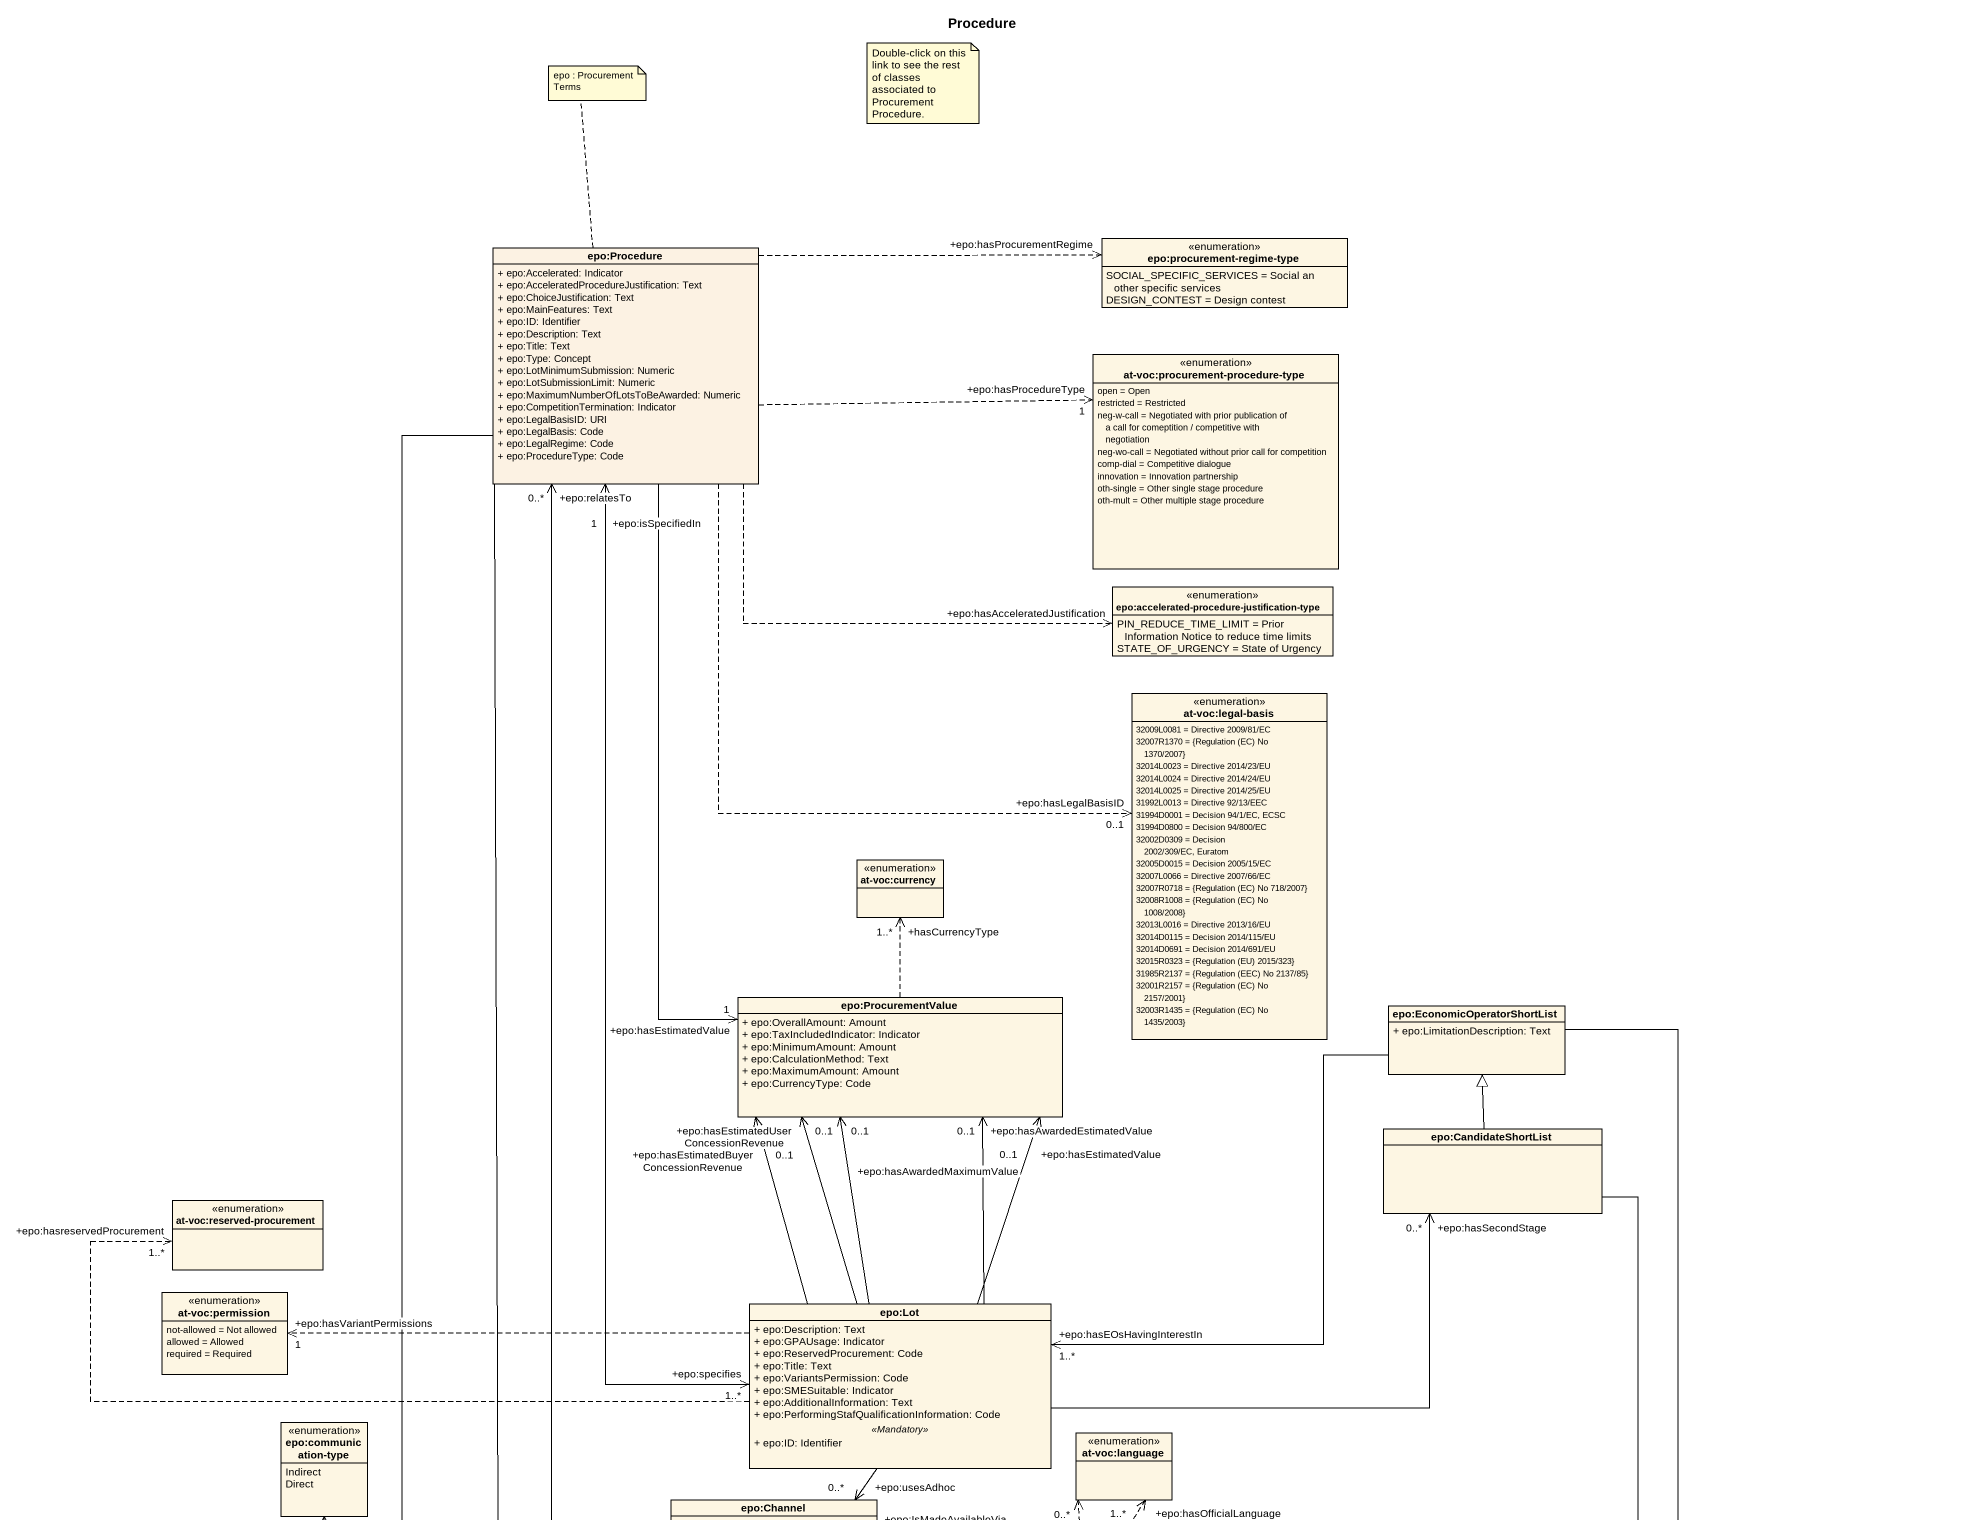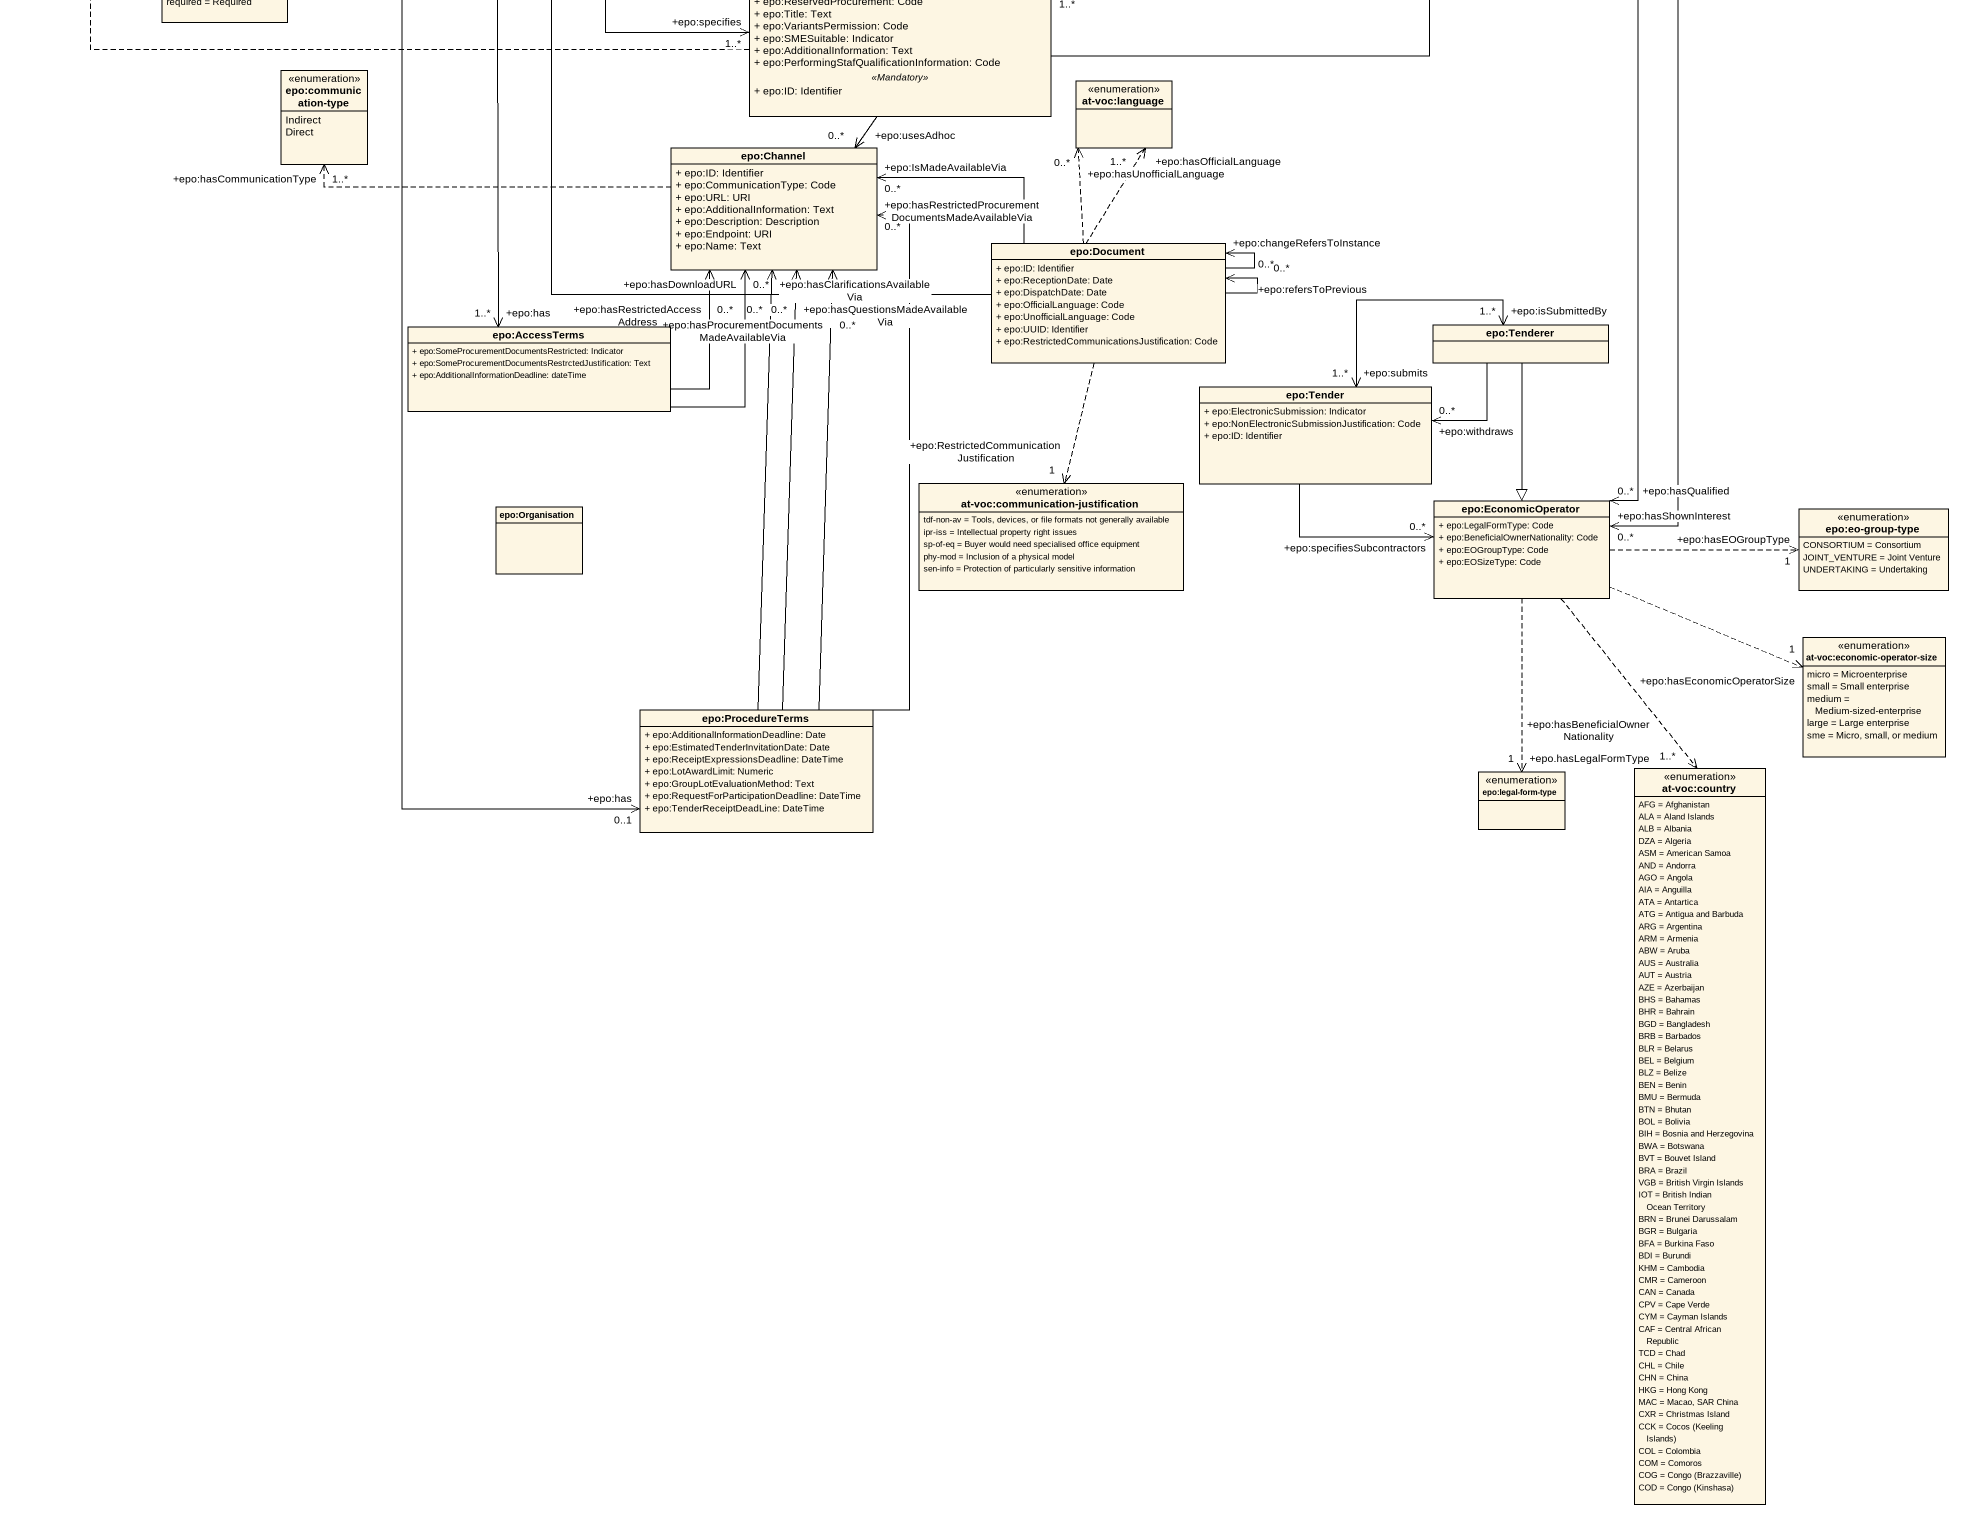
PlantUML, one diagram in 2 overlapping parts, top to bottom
@startuml
title Procedure
hide circle
hide empty members
skinparam classAttributeIconSize 0
enum "epo:procurement-regime-type" as epo_procurement_regime_type {
  SOCIAL_SPECIFIC_SERVICES = Social an other specific services
  DESIGN_CONTEST = Design contest
}
class "epo:Procedure" as epo_Procedure #FCF2E3 {
  + epo:Accelerated: Indicator
  + epo:AcceleratedProcedureJustification: Text
  + epo:ChoiceJustification: Text
  + epo:MainFeatures: Text
  + epo:ID: Identifier
  + epo:Description: Text
  + epo:Title: Text
  + epo:Type: Concept
  + epo:LotMinimumSubmission: Numeric
  + epo:LotSubmissionLimit: Numeric
  + epo:MaximumNumberOfLotsToBeAwarded: Numeric
  + epo:CompetitionTermination: Indicator
  + epo:LegalBasisID: URI
  + epo:LegalBasis: Code
  + epo:LegalRegime: Code
  + epo:ProcedureType: Code
}
enum "at-voc:procurement-procedure-type" as at_voc_procurement {
  open = Open
  restricted = Restricted
  neg-w-call = Negotiated with prior publication of a call for comeptition / competitive with negotiation
  neg-wo-call = Negotiated without prior call for competition
  comp-dial = Competitive dialogue
  innovation = Innovation partnership
  oth-single = Other single stage procedure
  oth-mult = Other multiple stage procedure
}
enum "epo:accelerated-procedure-justification-type" as epo_accelerated_procedure {
  PIN_REDUCE_TIME_LIMIT = Prior Information Notice to reduce time limits
  STATE_OF_URGENCY = State of Urgency
}
enum "at-voc:legal-basis" as at_voc_legal_basis {
  32009L0081 = Directive 2009/81/EC
  {field} 32007R1370 = {Regulation (EC) No 1370/2007}
  32014L0023 = Directive 2014/23/EU
  32014L0024 = Directive 2014/24/EU
  32014L0025 = Directive 2014/25/EU
  31992L0013 = Directive 92/13/EEC
  31994D0001 = Decision 94/1/EC, ECSC
  31994D0800 = Decision 94/800/EC
  32002D0309 = Decision 2002/309/EC, Euratom
  32005D0015 = Decision 2005/15/EC
  32007L0066 = Directive 2007/66/EC
  {field} 32007R0718 = {Regulation (EC) No 718/2007}
  {field} 32008R1008 = {Regulation (EC) No 1008/2008}
  32013L0016 = Directive 2013/16/EU
  32014D0115 = Decision 2014/115/EU
  32014D0691 = Decision 2014/691/EU
  {field} 32015R0323 = {Regulation (EU) 2015/323}
  {field} 31985R2137 = {Regulation (EEC) No 2137/85}
  {field} 32001R2157 = {Regulation (EC) No 2157/2001}
  {field} 32003R1435 = {Regulation (EC) No 1435/2003}
}
enum "at-voc:currency" as at_voc_currency
class "epo:ProcurementValue" as epo_ProcurementValue {
  + epo:OverallAmount: Amount
  + epo:TaxIncludedIndicator: Indicator
  + epo:MinimumAmount: Amount
  + epo:CalculationMethod: Text
  + epo:MaximumAmount: Amount
  + epo:CurrencyType: Code
}
class "epo:EconomicOperatorShortList" as epo_EconomicOperatorShortLis {
  + epo:LimitationDescription: Text
}
class "epo:CandidateShortList" as epo_CandidateShortList
enum "at-voc:reserved-procurement" as at_voc_reserved_procurement
enum "at-voc:permission" as at_voc_permission {
  not-allowed = Not allowed
  allowed = Allowed
  required = Required
}
class "epo:Lot" as epo_Lot {
  + epo:Description: Text
  + epo:GPAUsage: Indicator
  + epo:ReservedProcurement: Code
  + epo:Title: Text
  + epo:VariantsPermission: Code
  + epo:SMESuitable: Indicator
  + epo:AdditionalInformation: Text
  + epo:PerformingStafQualificationInformation: Code
  .. <<Mandatory>> ..
  + epo:ID: Identifier
}
enum "epo:communication-type" as epo_communication_type {
  Indirect
  Direct
}
enum "at-voc:language" as at_voc_language
class "epo:Channel" as epo_Channel {
  + epo:ID: Identifier
  + epo:CommunicationType: Code
  + epo:URL: URI
  + epo:AdditionalInformation: Text
  + epo:Description: Description
  + epo:Endpoint: URI
  + epo:Name: Text
}
class "epo:Document" as epo_Document {
  + epo:ID: Identifier
  + epo:ReceptionDate: Date
  + epo:DispatchDate: Date
  + epo:OfficialLanguage: Code
  + epo:UnofficialLanguage: Code
  + epo:UUID: Identifier
  + epo:RestrictedCommunicationsJustification: Code
}
class "epo:AccessTerms" as epo_AccessTerms {
  + epo:SomeProcurementDocumentsRestricted: Indicator
  + epo:SomeProcurementDocumentsRestrctedJustification: Text
  + epo:AdditionalInformationDeadline: dateTime
}
class "epo:Tenderer" as epo_Tenderer
class "epo:Tender" as epo_Tender {
  + epo:ElectronicSubmission: Indicator
  + epo:NonElectronicSubmissionJustification: Code
  + epo:ID: Identifier
}
enum "at-voc:communication-justification" as at_voc_communication {
  tdf-non-av = Tools, devices, or file formats not generally available
  ipr-iss = Intellectual property right issues
  sp-of-eq = Buyer would need specialised office equipment
  phy-mod = Inclusion of a physical model
  sen-info = Protection of particularly sensitive information
}
class "epo:EconomicOperator" as epo_EconomicOperator {
  + epo:LegalFormType: Code
  + epo:BeneficialOwnerNationality: Code
  + epo:EOGroupType: Code
  + epo:EOSizeType: Code
}
class "epo:Organisation" as epo_Organisation
enum "epo:eo-group-type" as epo_eo_group_type {
  CONSORTIUM = Consortium
  JOINT_VENTURE = Joint Venture
  UNDERTAKING = Undertaking
}
enum "at-voc:economic-operator-size" as at_voc_economic_operator {
  micro = Microenterprise
  small = Small enterprise
  medium = Medium-sized-enterprise
  large = Large enterprise
  sme = Micro, small, or medium
}
class "epo:ProcedureTerms" as epo_ProcedureTerms {
  + epo:AdditionalInformationDeadline: Date
  + epo:EstimatedTenderInvitationDate: Date
  + epo:ReceiptExpressionsDeadline: DateTime
  + epo:LotAwardLimit: Numeric
  + epo:GroupLotEvaluationMethod: Text
  + epo:RequestForParticipationDeadline: DateTime
  + epo:TenderReceiptDeadLine: DateTime
}
enum "epo:legal-form-type" as epo_legal_form_type
enum "at-voc:country" as at_voc_country {
  AFG = Afghanistan
  ALA = Aland Islands
  ALB = Albania
  DZA = Algeria
  ASM = American Samoa
  AND = Andorra
  AGO = Angola
  AIA = Anguilla
  ATA = Antartica
  ATG = Antigua and Barbuda
  ARG = Argentina
  ARM = Armenia
  ABW = Aruba
  AUS = Australia
  AUT = Austria
  AZE = Azerbaijan
  BHS = Bahamas
  BHR = Bahrain
  BGD = Bangladesh
  BRB = Barbados
  BLR = Belarus
  BEL = Belgium
  BLZ = Belize
  BEN = Benin
  BMU = Bermuda
  BTN = Bhutan
  BOL = Bolivia
  BIH = Bosnia and Herzegovina
  BWA = Botswana
  BVT = Bouvet Island
  BRA = Brazil
  VGB = British Virgin Islands
  IOT = British Indian Ocean Territory
  BRN = Brunei Darussalam
  BGR = Bulgaria
  BFA = Burkina Faso
  BDI = Burundi
  KHM = Cambodia
  CMR = Cameroon
  CAN = Canada
  CPV = Cape Verde
  CYM = Cayman Islands
  CAF = Central African Republic
  TCD = Chad
  CHL = Chile
  CHN = China
  HKG = Hong Kong
  MAC = Macao, SAR China
  CXR = Christmas Island
  {field} CCK = Cocos (Keeling Islands)
  COL = Colombia
  COM = Comoros
  {field} COG = Congo (Brazzaville)
  {field} COD = Congo (Kinshasa)
}
epo_Procedure .right.> "+epo:hasProcurementRegime" epo_procurement_regime_type
epo_Procedure .right.> "+epo:hasProcedureType\n1" at_voc_procurement
epo_Procedure .right.> "+epo:hasAcceleratedJustification" epo_accelerated_procedure
epo_Procedure ..> "+epo:hasLegalBasisID\n0..1" at_voc_legal_basis
epo_Procedure --> "+epo:hasEstimatedValue\n1" epo_ProcurementValue
epo_Procedure "+epo:isSpecifiedIn\n1" <--> "+epo:specifies\n1..*" epo_Lot
epo_Procedure --> "+epo:has\n1..*" epo_AccessTerms
epo_Procedure --> "+epo:has\n0..1" epo_ProcedureTerms
epo_ProcurementValue .up.> "+hasCurrencyType\n1..*" at_voc_currency
epo_EconomicOperatorShortLis --> "+epo:hasEOsHavingInterestIn\n1..*" epo_Lot
epo_EconomicOperatorShortLis --> "+epo:hasShownInterest\n0..*" epo_EconomicOperator
epo_CandidateShortList -up-|> epo_EconomicOperatorShortLis
epo_CandidateShortList --> "+epo:hasQualified\n0..*" epo_EconomicOperator
epo_Lot -up-> "+epo:hasAwardedEstimatedValue\n0..1" epo_ProcurementValue
epo_Lot -up-> "+epo:hasEstimatedValue\n0..1" epo_ProcurementValue
epo_Lot -up-> "+epo:hasEstimatedUserConcessionRevenue\n0..1" epo_ProcurementValue
epo_Lot -up-> "+epo:hasEstimatedBuyerConcessionRevenue\n0..1" epo_ProcurementValue
epo_Lot -up-> "+epo:hasAwardedMaximumValue\n0..1" epo_ProcurementValue
epo_Lot -right-> "+epo:hasSecondStage\n0..*" epo_CandidateShortList
epo_Lot .left.> "+epo:hasreservedProcurement\n1..*" at_voc_reserved_procurement
epo_Lot .left.> "+epo:hasVariantPermissions\n1" at_voc_permission
epo_Lot --> "+epo:usesAdhoc\n0..*" epo_Channel
epo_Channel .left.> "+epo:hasCommunicationType\n1..*" epo_communication_type
epo_Document -up-> "+epo:relatesTo\n0..*" epo_Procedure
epo_Document .up.> "+epo:hasOfficialLanguage\n1..*" at_voc_language
epo_Document .up.> "+epo:hasUnofficialLanguage\n0..*" at_voc_language
epo_Document -left-> "+epo:IsMadeAvailableVia\n0..*" epo_Channel
epo_Document --> "+epo:changeRefersToInstance\n0..*" epo_Document
epo_Document --> "+epo:refersToPrevious\n0..*" epo_Document
epo_Document ..> "+epo:RestrictedCommunicationJustification\n1" at_voc_communication
epo_AccessTerms -up-> "+epo:hasDownloadURL\n0..*" epo_Channel
epo_AccessTerms -up-> "+epo:hasRestrictedAccessAddress\n0..*" epo_Channel
epo_Tenderer -left-> "+epo:withdraws\n0..*" epo_Tender
epo_Tenderer "+epo:isSubmittedBy\n1..*" <-left-> "+epo:submits\n1..*" epo_Tender
epo_Tenderer --|> epo_EconomicOperator
epo_Tender -right-> "+epo:specifiesSubcontractors\n0..*" epo_EconomicOperator
epo_EconomicOperator .right.> "+epo:hasEOGroupType\n1" epo_eo_group_type
epo_EconomicOperator .right.> "+epo:hasEconomicOperatorSize\n1" at_voc_economic_operator
epo_EconomicOperator ..> "+epo.hasLegalFormType\n1" epo_legal_form_type
epo_EconomicOperator ..> "+epo:hasBeneficialOwnerNationality\n1..*" at_voc_country
epo_ProcedureTerms -up-> "+epo:hasClarificationsAvailableVia\n0..*" epo_Channel
epo_ProcedureTerms -up-> "+epo:hasRestrictedProcurementDocumentsMadeAvailableVia\n0..*" epo_Channel
epo_ProcedureTerms -up-> "+epo:hasQuestionsMadeAvailableVia\n0..*" epo_Channel
epo_ProcedureTerms -up-> "+epo:hasProcurementDocumentsMadeAvailableVia\n0..*" epo_Channel
note top of epo_Procedure : epo : Procurement Terms
note as N2
  Double-click on this link to see the rest of classes associated to Procurement Procedure.
end note
@enduml
